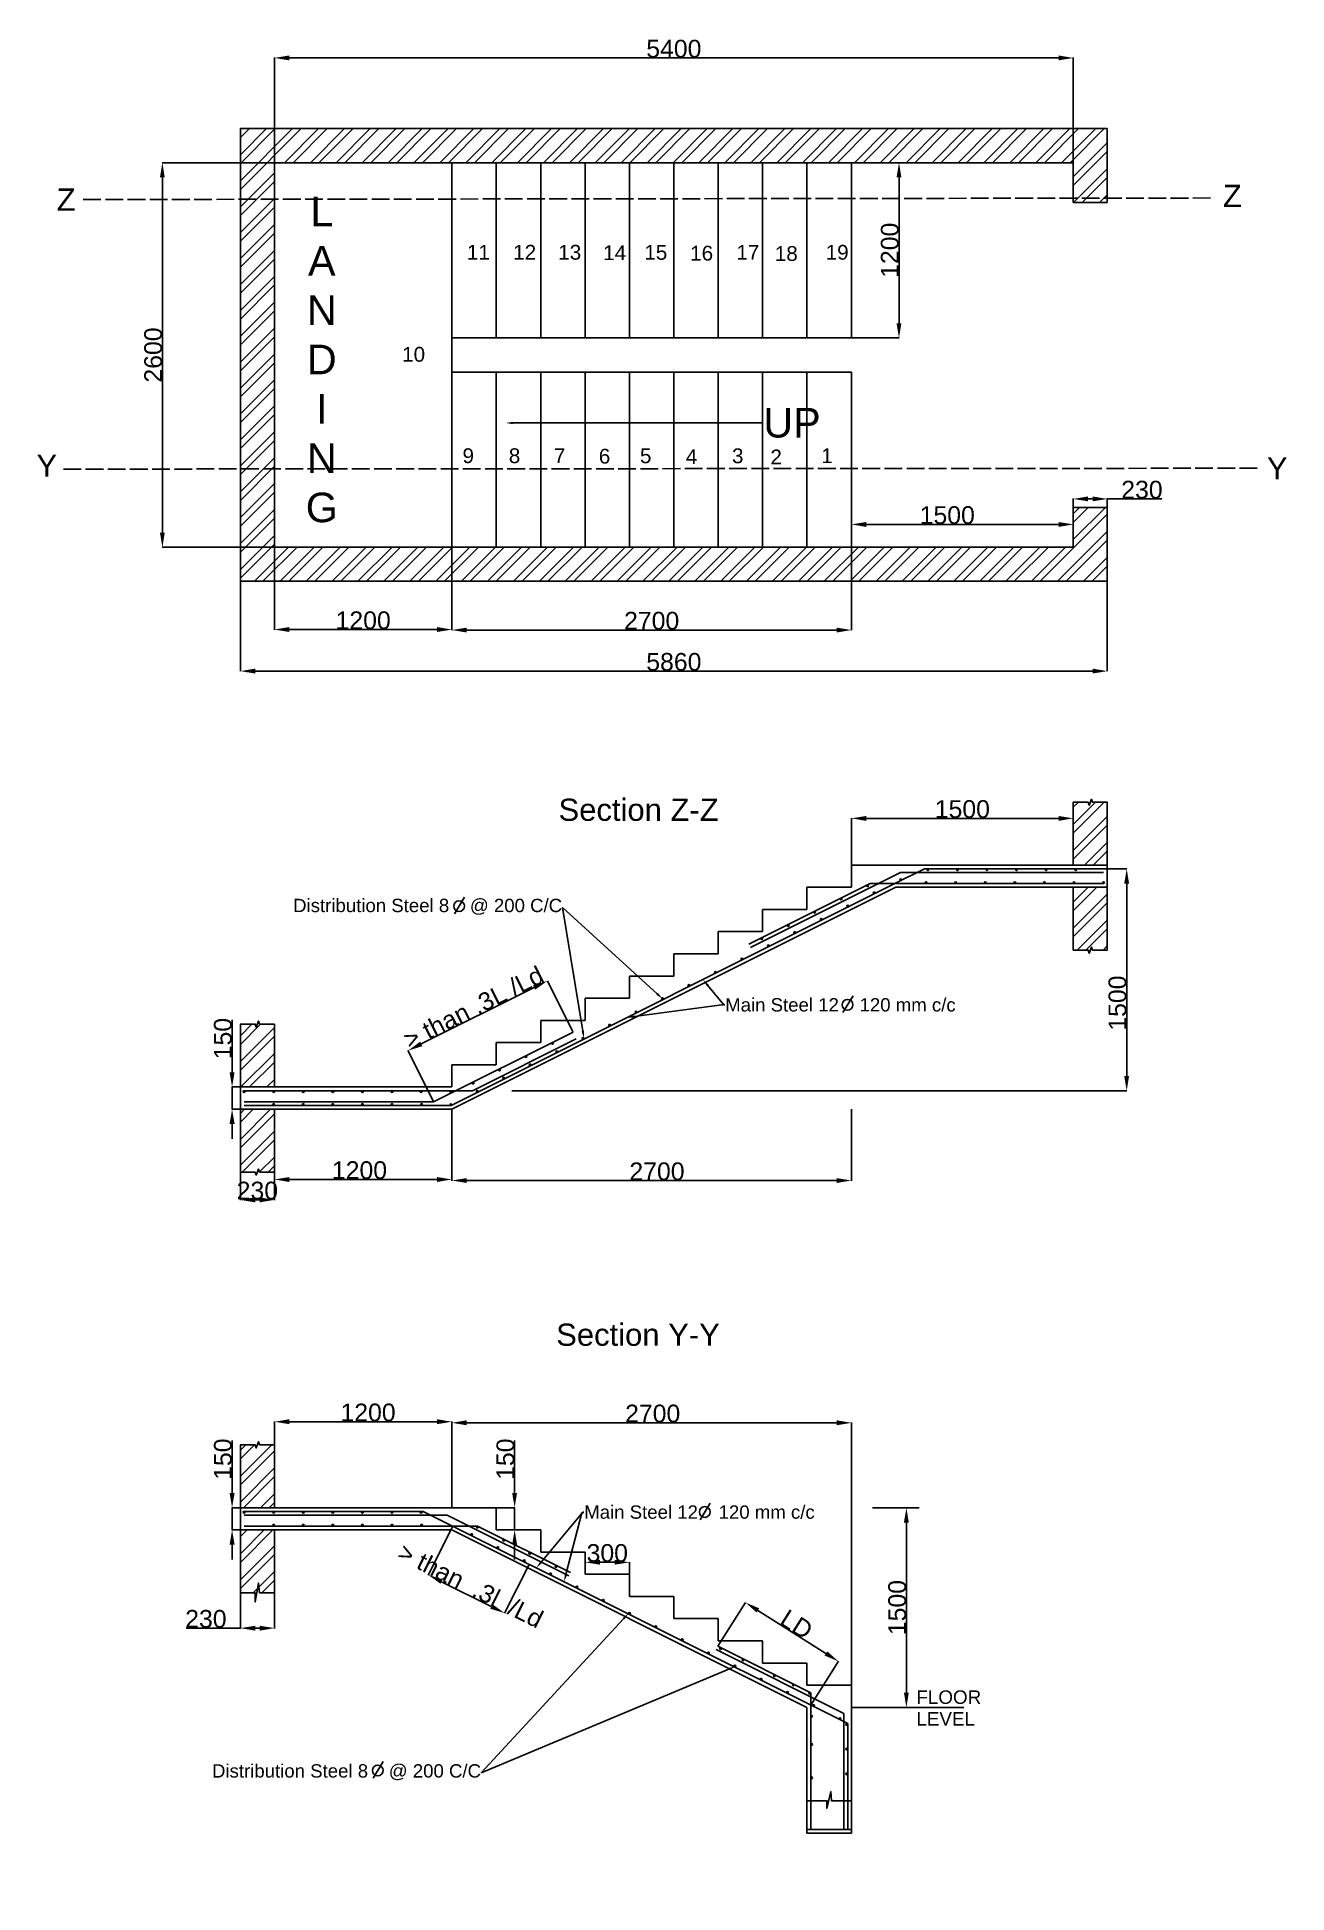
# Model space of a CAD drawing. Header units: inches. Extents: x 5891 to 14339, y 2835 to 15380.
import ezdxf
from ezdxf import colors
from ezdxf.entities.mleader import LeaderData, LeaderLine
from ezdxf.math import Vec2, Vec3

# ---------------------------------------------------------------- set-up
doc = ezdxf.new("R2010")
doc.units = ezdxf.units.IN
doc.header["$MEASUREMENT"] = 0
doc.linetypes.add('ACAD_ISO02W100', pattern=[15, 12, -3])
doc.styles.get("Standard").update_dxf_attribs({"font": 'arial.ttf'})
doc.dimstyles.new('ISO-25', dxfattribs={"dimtxt": 120, "dimasz": 100, "dimexe": 1.25, "dimexo": 0.625, "dimtad": 1, "dimtxsty": 'Standard', "dimcen": 2.5, "dimadec": 0, "dimazin": 0, "dimtfac": 1, "dimtmove": 0, "dimatfit": 3, "dimfxl": 1, "dimarcsym": 0})

# ---------------------------------------------------------------- blocks, each defined once
blk = doc.blocks.new('*D29')
at = {"color": 0, "lineweight": -2, "transparency": 16777216}
for p, q in [((7494, 14531), (6736, 14531)), ((6738, 12031), (6738, 14431)), ((7494, 11931), (6736, 11931))]:
    blk.add_line(p, q, dxfattribs=at)
at = {"color": 0, "transparency": 16777216}
for points in [[(6721, 14431), (6754, 14431), (6738, 14531)], [(6721, 12031), (6754, 12031), (6738, 11931)]]:
    blk.add_solid(points, dxfattribs=at)
at = {"layer": 'Defpoints', "color": 0, "transparency": 16777216}
for p in [(6738, 14531), (7495, 14531), (7495, 11931)]:
    blk.add_point(p, dxfattribs=at)
at = {"color": 0, "transparency": 16777216, "insert": (6676, 13231), "char_height": 120, "attachment_point": 5, "rotation": 90}
blk.add_mtext('2600', dxfattribs=at)
blk = doc.blocks.new('*D30')
at = {"color": 0, "lineweight": -2, "transparency": 16777216}
for p, q in [((7495, 11931), (7495, 11374)), ((8695, 11931), (8695, 11374)), ((7595, 11375), (8595, 11375))]:
    blk.add_line(p, q, dxfattribs=at)
at = {"color": 0, "transparency": 16777216}
for points in [[(7595, 11392), (7595, 11359), (7495, 11375)], [(8595, 11392), (8595, 11359), (8695, 11375)]]:
    blk.add_solid(points, dxfattribs=at)
at = {"layer": 'Defpoints', "color": 0, "transparency": 16777216}
for p in [(7495, 11931), (8695, 11931), (8695, 11375)]:
    blk.add_point(p, dxfattribs=at)
at = {"color": 0, "transparency": 16777216, "insert": (8095, 11437), "char_height": 120, "attachment_point": 5}
blk.add_mtext('1200', dxfattribs=at)
blk = doc.blocks.new('*D31')
at = {"color": 0, "lineweight": -2, "transparency": 16777216}
for p, q in [((11395, 11932), (11395, 12087)), ((11495, 12086), (12795, 12086)), ((12895, 11932), (12895, 12087))]:
    blk.add_line(p, q, dxfattribs=at)
at = {"color": 0, "transparency": 16777216}
for points in [[(11495, 12102), (11495, 12069), (11395, 12086)], [(12795, 12102), (12795, 12069), (12895, 12086)]]:
    blk.add_solid(points, dxfattribs=at)
at = {"layer": 'Defpoints', "color": 0, "transparency": 16777216}
for p in [(12895, 12086), (11395, 11931), (12895, 11931)]:
    blk.add_point(p, dxfattribs=at)
at = {"color": 0, "transparency": 16777216, "insert": (12043, 12148), "char_height": 120, "attachment_point": 5}
blk.add_mtext('1500', dxfattribs=at)
blk = doc.blocks.new('*D32')
at = {"color": 0, "lineweight": -2, "transparency": 16777216}
for p, q in [((8695, 11931), (8695, 11370)), ((11395, 11931), (11395, 11370)), ((8795, 11372), (11295, 11372))]:
    blk.add_line(p, q, dxfattribs=at)
at = {"color": 0, "transparency": 16777216}
for points in [[(8795, 11388), (8795, 11355), (8695, 11372)], [(11295, 11388), (11295, 11355), (11395, 11372)]]:
    blk.add_solid(points, dxfattribs=at)
at = {"layer": 'Defpoints', "color": 0, "transparency": 16777216}
for p in [(8695, 11931), (11395, 11931), (11395, 11372)]:
    blk.add_point(p, dxfattribs=at)
at = {"color": 0, "transparency": 16777216, "insert": (10045, 11434), "char_height": 120, "attachment_point": 5}
blk.add_mtext('2700', dxfattribs=at)
blk = doc.blocks.new('*D33')
at = {"color": 0, "lineweight": -2, "transparency": 16777216}
for p, q in [((7265, 11701), (7265, 11093)), ((13125, 11701), (13125, 11093)), ((7365, 11094), (13025, 11094))]:
    blk.add_line(p, q, dxfattribs=at)
at = {"color": 0, "transparency": 16777216}
for points in [[(7365, 11111), (7365, 11078), (7265, 11094)], [(13025, 11111), (13025, 11078), (13125, 11094)]]:
    blk.add_solid(points, dxfattribs=at)
at = {"layer": 'Defpoints', "color": 0, "transparency": 16777216}
for p in [(7265, 11701), (13125, 11701), (13125, 11094)]:
    blk.add_point(p, dxfattribs=at)
at = {"color": 0, "transparency": 16777216, "insert": (10195, 11156), "char_height": 120, "attachment_point": 5}
blk.add_mtext('5860', dxfattribs=at)
blk = doc.blocks.new('*D34')
at = {"color": 0, "lineweight": -2, "transparency": 16777216}
for p, q in [((7495, 14532), (7495, 15241)), ((7595, 15239), (12795, 15239)), ((12895, 14532), (12895, 15241))]:
    blk.add_line(p, q, dxfattribs=at)
at = {"color": 0, "transparency": 16777216}
for points in [[(7595, 15256), (7595, 15223), (7495, 15239)], [(12795, 15256), (12795, 15223), (12895, 15239)]]:
    blk.add_solid(points, dxfattribs=at)
at = {"layer": 'Defpoints', "color": 0, "transparency": 16777216}
for p in [(12895, 15239), (7495, 14531), (12895, 14531)]:
    blk.add_point(p, dxfattribs=at)
at = {"color": 0, "transparency": 16777216, "insert": (10195, 15301), "char_height": 120, "attachment_point": 5}
blk.add_mtext('5400', dxfattribs=at)
blk = doc.blocks.new('*D35')
at = {"color": 0, "lineweight": -2, "transparency": 16777216}
for p, q in [((7495, 8132), (7495, 7656)), ((8695, 8132), (8695, 7656)), ((7595, 7658), (8595, 7658))]:
    blk.add_line(p, q, dxfattribs=at)
at = {"color": 0, "transparency": 16777216}
for points in [[(7595, 7674), (7595, 7641), (7495, 7658)], [(8595, 7674), (8595, 7641), (8695, 7658)]]:
    blk.add_solid(points, dxfattribs=at)
at = {"layer": 'Defpoints', "color": 0, "transparency": 16777216}
for p in [(7495, 8133), (8695, 8133), (8695, 7658)]:
    blk.add_point(p, dxfattribs=at)
at = {"color": 0, "transparency": 16777216, "insert": (8070, 7720), "char_height": 120, "attachment_point": 5}
blk.add_mtext('1200', dxfattribs=at)
blk = doc.blocks.new('*D36')
at = {"color": 0, "lineweight": -2, "transparency": 16777216}
for p, q in [((11395, 9784), (11395, 10100)), ((11495, 10099), (12795, 10099)), ((12895, 9784), (12895, 10100))]:
    blk.add_line(p, q, dxfattribs=at)
at = {"color": 0, "transparency": 16777216}
for points in [[(11495, 10115), (11495, 10082), (11395, 10099)], [(12795, 10115), (12795, 10082), (12895, 10099)]]:
    blk.add_solid(points, dxfattribs=at)
at = {"layer": 'Defpoints', "color": 0, "transparency": 16777216}
for p in [(12895, 10099), (11395, 9783), (12895, 9783)]:
    blk.add_point(p, dxfattribs=at)
at = {"color": 0, "transparency": 16777216, "insert": (12145, 10161), "char_height": 120, "attachment_point": 5}
blk.add_mtext('1500', dxfattribs=at)
blk = doc.blocks.new('*D37')
at = {"color": 0, "lineweight": -2, "transparency": 16777216}
for p, q in [((7265, 7707), (7265, 7519)), ((7495, 7707), (7495, 7519)), ((7395, 7520), (7365, 7520))]:
    blk.add_line(p, q, dxfattribs=at)
at = {"color": 0, "transparency": 16777216}
for points in [[(7365, 7537), (7365, 7503), (7265, 7520)], [(7395, 7537), (7395, 7503), (7495, 7520)]]:
    blk.add_solid(points, dxfattribs=at)
at = {"layer": 'Defpoints', "color": 0, "transparency": 16777216}
for p in [(7265, 7708), (7495, 7708), (7265, 7520)]:
    blk.add_point(p, dxfattribs=at)
at = {"color": 0, "transparency": 16777216, "insert": (7380, 7582), "char_height": 120, "attachment_point": 5}
blk.add_mtext('230', dxfattribs=at)
blk = doc.blocks.new('*D38')
at = {"color": 0, "lineweight": -2, "transparency": 16777216}
for p, q in [((7209, 8383), (7209, 8738)), ((7264, 8283), (7208, 8283)), ((7209, 8133), (7209, 8283)), ((7264, 8133), (7208, 8133)), ((7209, 8033), (7209, 7933))]:
    blk.add_line(p, q, dxfattribs=at)
at = {"color": 0, "transparency": 16777216}
for points in [[(7192, 8383), (7226, 8383), (7209, 8283)], [(7192, 8033), (7226, 8033), (7209, 8133)]]:
    blk.add_solid(points, dxfattribs=at)
at = {"layer": 'Defpoints', "color": 0, "transparency": 16777216}
for p in [(7209, 8283), (7265, 8283), (7265, 8133)]:
    blk.add_point(p, dxfattribs=at)
at = {"color": 0, "transparency": 16777216, "insert": (7147, 8610), "char_height": 120, "attachment_point": 5, "rotation": 90}
blk.add_mtext('150', dxfattribs=at)
blk = doc.blocks.new('*D39')
at = {"color": 0, "lineweight": -2, "transparency": 16777216}
for p, q in [((13101, 9758), (13257, 9758)), ((13256, 9658), (13256, 8358)), ((9100, 8258), (13257, 8258))]:
    blk.add_line(p, q, dxfattribs=at)
at = {"color": 0, "transparency": 16777216}
for points in [[(13239, 9658), (13272, 9658), (13256, 9758)], [(13239, 8358), (13272, 8358), (13256, 8258)]]:
    blk.add_solid(points, dxfattribs=at)
at = {"layer": 'Defpoints', "color": 0, "transparency": 16777216}
for p in [(13100, 9758), (9100, 8258), (13256, 8258)]:
    blk.add_point(p, dxfattribs=at)
at = {"color": 0, "transparency": 16777216, "insert": (13194, 8850), "char_height": 120, "attachment_point": 5, "rotation": 90}
blk.add_mtext('1500', dxfattribs=at)
blk = doc.blocks.new('*D40')
at = {"color": 0, "lineweight": -2, "transparency": 16777216}
for p, q in [((7495, 5440), (7495, 6022)), ((8695, 5440), (8695, 6022)), ((7595, 6020), (8595, 6020))]:
    blk.add_line(p, q, dxfattribs=at)
at = {"color": 0, "transparency": 16777216}
for points in [[(7595, 6037), (7595, 6004), (7495, 6020)], [(8595, 6037), (8595, 6004), (8695, 6020)]]:
    blk.add_solid(points, dxfattribs=at)
at = {"layer": 'Defpoints', "color": 0, "transparency": 16777216}
for p in [(8695, 6020), (7495, 5439), (8695, 5439)]:
    blk.add_point(p, dxfattribs=at)
at = {"color": 0, "transparency": 16777216, "insert": (8128, 6082), "char_height": 120, "attachment_point": 5}
blk.add_mtext('1200', dxfattribs=at)
blk = doc.blocks.new('*D41')
at = {"color": 0, "lineweight": -2, "transparency": 16777216}
for p, q in [((8695, 5440), (8695, 6014)), ((8795, 6013), (11295, 6013)), ((11395, 4240), (11395, 6014))]:
    blk.add_line(p, q, dxfattribs=at)
at = {"color": 0, "transparency": 16777216}
for points in [[(8795, 6030), (8795, 5996), (8695, 6013)], [(11295, 6030), (11295, 5996), (11395, 6013)]]:
    blk.add_solid(points, dxfattribs=at)
at = {"layer": 'Defpoints', "color": 0, "transparency": 16777216}
for p in [(11395, 6013), (8695, 5439), (11395, 4239)]:
    blk.add_point(p, dxfattribs=at)
at = {"color": 0, "transparency": 16777216, "insert": (10052, 6075), "char_height": 120, "attachment_point": 5}
blk.add_mtext('2700', dxfattribs=at)
blk = doc.blocks.new('*D26')
at = {"color": 0, "lineweight": -2, "transparency": 16777216}
for p, q in [((7266, 4864), (7266, 4623)), ((7496, 4864), (7496, 4623)), ((7266, 4625), (6898, 4625)), ((7396, 4625), (7366, 4625))]:
    blk.add_line(p, q, dxfattribs=at)
at = {"color": 0, "transparency": 16777216}
for points in [[(7366, 4641), (7366, 4608), (7266, 4625)], [(7396, 4641), (7396, 4608), (7496, 4625)]]:
    blk.add_solid(points, dxfattribs=at)
at = {"layer": 'Defpoints', "color": 0, "transparency": 16777216}
for p in [(7266, 4864), (7496, 4864), (7266, 4625)]:
    blk.add_point(p, dxfattribs=at)
at = {"color": 0, "transparency": 16777216, "insert": (7032, 4687), "char_height": 120, "attachment_point": 5}
blk.add_mtext('230', dxfattribs=at)
blk = doc.blocks.new('*D27')
at = {"color": 0, "lineweight": -2, "transparency": 16777216}
for p, q in [((7209, 5539), (7209, 5894)), ((7264, 5439), (7208, 5439)), ((7209, 5289), (7209, 5439)), ((7264, 5289), (7208, 5289)), ((7209, 5189), (7209, 5089))]:
    blk.add_line(p, q, dxfattribs=at)
at = {"color": 0, "transparency": 16777216}
for points in [[(7192, 5539), (7226, 5539), (7209, 5439)], [(7192, 5189), (7226, 5189), (7209, 5289)]]:
    blk.add_solid(points, dxfattribs=at)
at = {"layer": 'Defpoints', "color": 0, "transparency": 16777216}
for p in [(7209, 5439), (7265, 5439), (7265, 5289)]:
    blk.add_point(p, dxfattribs=at)
at = {"color": 0, "transparency": 16777216, "insert": (7147, 5767), "char_height": 120, "attachment_point": 5, "rotation": 90}
blk.add_mtext('150', dxfattribs=at)
blk = doc.blocks.new('*D42')
at = {"color": 0, "lineweight": -2, "transparency": 16777216}
for p, q in [((11396, 14531), (11718, 14531)), ((11717, 14431), (11717, 13446)), ((11396, 13346), (11718, 13346))]:
    blk.add_line(p, q, dxfattribs=at)
at = {"color": 0, "transparency": 16777216}
for points in [[(11700, 14431), (11733, 14431), (11717, 14531)], [(11700, 13446), (11733, 13446), (11717, 13346)]]:
    blk.add_solid(points, dxfattribs=at)
at = {"layer": 'Defpoints', "color": 0, "transparency": 16777216}
for p in [(11395, 14531), (11395, 13346), (11717, 13346)]:
    blk.add_point(p, dxfattribs=at)
at = {"color": 0, "transparency": 16777216, "insert": (11655, 13939), "char_height": 120, "attachment_point": 5, "rotation": 90}
blk.add_mtext('1200', dxfattribs=at)
blk = doc.blocks.new('*D28')
at = {"color": 0, "lineweight": -2, "transparency": 16777216}
for p, q in [((8695, 8132), (8695, 7649)), ((11395, 8132), (11395, 7649)), ((8795, 7651), (11295, 7651))]:
    blk.add_line(p, q, dxfattribs=at)
at = {"color": 0, "transparency": 16777216}
for points in [[(8795, 7667), (8795, 7634), (8695, 7651)], [(11295, 7667), (11295, 7634), (11395, 7651)]]:
    blk.add_solid(points, dxfattribs=at)
at = {"layer": 'Defpoints', "color": 0, "transparency": 16777216}
for p in [(8695, 8133), (11395, 8133), (11395, 7651)]:
    blk.add_point(p, dxfattribs=at)
at = {"color": 0, "transparency": 16777216, "insert": (10081, 7712), "char_height": 120, "attachment_point": 5}
blk.add_mtext('2700', dxfattribs=at)
blk = doc.blocks.new('*D43')
at = {"color": 0, "lineweight": -2, "transparency": 16777216}
for p, q in [((12895, 12202), (12895, 12260)), ((12995, 12258), (13025, 12258)), ((13125, 12202), (13125, 12260)), ((13125, 12258), (13493, 12258))]:
    blk.add_line(p, q, dxfattribs=at)
at = {"color": 0, "transparency": 16777216}
for points in [[(12995, 12275), (12995, 12242), (12895, 12258)], [(13025, 12275), (13025, 12242), (13125, 12258)]]:
    blk.add_solid(points, dxfattribs=at)
at = {"layer": 'Defpoints', "color": 0, "transparency": 16777216}
for p in [(12895, 12201), (13125, 12258), (13125, 12201)]:
    blk.add_point(p, dxfattribs=at)
at = {"color": 0, "transparency": 16777216, "insert": (13359, 12320), "char_height": 120, "attachment_point": 5}
blk.add_mtext('230', dxfattribs=at)
blk = doc.blocks.new('*D44')
at = {"color": 0, "lineweight": -2, "transparency": 16777216}
for p, q in [((9595, 4990), (9595, 5072)), ((9695, 5070), (9795, 5070)), ((9895, 4990), (9895, 5072))]:
    blk.add_line(p, q, dxfattribs=at)
at = {"color": 0, "transparency": 16777216}
for points in [[(9695, 5087), (9695, 5054), (9595, 5070)], [(9795, 5087), (9795, 5054), (9895, 5070)]]:
    blk.add_solid(points, dxfattribs=at)
at = {"layer": 'Defpoints', "color": 0, "transparency": 16777216}
for p in [(9895, 5070), (9595, 4989), (9895, 4989)]:
    blk.add_point(p, dxfattribs=at)
at = {"color": 0, "transparency": 16777216, "insert": (9745, 5132), "char_height": 120, "attachment_point": 5}
blk.add_mtext('300', dxfattribs=at)
blk = doc.blocks.new('*D45')
at = {"color": 0, "lineweight": -2, "transparency": 16777216}
for p, q in [((9119, 5539), (9119, 5894)), ((8996, 5439), (9120, 5439)), ((9119, 5289), (9119, 5439)), ((8996, 5289), (9120, 5289)), ((9119, 5189), (9119, 5089))]:
    blk.add_line(p, q, dxfattribs=at)
at = {"color": 0, "transparency": 16777216}
for points in [[(9102, 5539), (9135, 5539), (9119, 5439)], [(9102, 5189), (9135, 5189), (9119, 5289)]]:
    blk.add_solid(points, dxfattribs=at)
at = {"layer": 'Defpoints', "color": 0, "transparency": 16777216}
for p in [(8995, 5439), (9119, 5439), (8995, 5289)]:
    blk.add_point(p, dxfattribs=at)
at = {"color": 0, "transparency": 16777216, "insert": (9057, 5767), "char_height": 120, "attachment_point": 5, "rotation": 90}
blk.add_mtext('150', dxfattribs=at)
blk = doc.blocks.new('*D46')
at = {"color": 0, "lineweight": -2, "transparency": 16777216}
for p, q in [((11696, 5439), (11768, 5439)), ((11767, 5339), (11767, 4189)), ((11696, 4089), (11768, 4089))]:
    blk.add_line(p, q, dxfattribs=at)
at = {"color": 0, "transparency": 16777216}
for points in [[(11750, 5339), (11783, 5339), (11767, 5439)], [(11750, 4189), (11783, 4189), (11767, 4089)]]:
    blk.add_solid(points, dxfattribs=at)
at = {"layer": 'Defpoints', "color": 0, "transparency": 16777216}
for p in [(11695, 5439), (11695, 4089), (11767, 4089)]:
    blk.add_point(p, dxfattribs=at)
at = {"color": 0, "transparency": 16777216, "insert": (11705, 4764), "char_height": 120, "attachment_point": 5, "rotation": 90}
blk.add_mtext('1500', dxfattribs=at)
blk = doc.blocks.new('*D47')
at = {"color": 0, "lineweight": -2, "transparency": 16777216}
for p, q in [((8488, 8574), (9251, 8956)), ((9513, 8655), (9340, 9001)), ((8571, 8184), (8398, 8530))]:
    blk.add_line(p, q, dxfattribs=at)
at = {"color": 0, "transparency": 16777216}
for points in [[(9243, 8970), (9258, 8941), (9340, 9000)], [(8480, 8589), (8495, 8559), (8398, 8529)]]:
    blk.add_solid(points, dxfattribs=at)
at = {"layer": 'Defpoints', "color": 0, "transparency": 16777216}
for p in [(9340, 9000), (9513, 8654), (8571, 8183)]:
    blk.add_point(p, dxfattribs=at)
at = {"color": 0, "transparency": 16777216, "insert": (8841, 8821), "char_height": 120, "attachment_point": 5, "rotation": 26.5651}
blk.add_mtext('> than .3L /Ld', dxfattribs=at)
blk = doc.blocks.new('*D48')
at = {"color": 0, "lineweight": -2, "transparency": 16777216}
for p, q in [((10492, 4503), (10679, 4799)), ((11223, 4454), (10763, 4745)), ((11120, 4105), (11308, 4401))]:
    blk.add_line(p, q, dxfattribs=at)
at = {"color": 0, "transparency": 16777216}
for points in [[(10772, 4759), (10754, 4731), (10679, 4798)], [(11232, 4468), (11214, 4440), (11307, 4400)]]:
    blk.add_solid(points, dxfattribs=at)
at = {"layer": 'Defpoints', "color": 0, "transparency": 16777216}
for p in [(10679, 4798), (10491, 4503), (11120, 4105)]:
    blk.add_point(p, dxfattribs=at)
at = {"color": 0, "transparency": 16777216, "insert": (11025, 4651), "char_height": 120, "attachment_point": 5, "rotation": 327.6495}
blk.add_mtext('LD', dxfattribs=at)
blk = doc.blocks.new('*D49')
at = {"color": 0, "lineweight": -2, "transparency": 16777216}
for p, q in [((8701, 5314), (8535, 4983)), ((9216, 5056), (9050, 4726)), ((8625, 4939), (8961, 4771))]:
    blk.add_line(p, q, dxfattribs=at)
at = {"color": 0, "transparency": 16777216}
for points in [[(8633, 4954), (8618, 4925), (8536, 4984)], [(8969, 4786), (8954, 4756), (9051, 4727)]]:
    blk.add_solid(points, dxfattribs=at)
at = {"layer": 'Defpoints', "color": 0, "transparency": 16777216}
for p in [(8701, 5314), (9216, 5057), (9051, 4727)]:
    blk.add_point(p, dxfattribs=at)
at = {"color": 0, "transparency": 16777216, "insert": (8821, 4912), "char_height": 120, "attachment_point": 5, "rotation": 333.4349}
blk.add_mtext('> than  .3l  /Ld', dxfattribs=at)

msp = doc.modelspace()

# ---------------------------------------------------------------- hatches: boundary and pattern name
h = msp.add_hatch()
h.set_pattern_fill('ANSI32', color=256, scale=13)
h.set_pattern_definition([(45, (-18300.51, -62115.53), (-87.5575, 87.5575), []), (45, (-18242.14, -62115.53), (-87.5575, 87.5575), [])])
h.paths.add_polyline_path([(7264.904, 11931.147), (7264.904, 11701.147), (7494.904, 11701.147), (12894.904, 11701.147), (13124.904, 11701.147), (13124.904, 12201.147), (12894.904, 12201.147), (12894.904, 11931.147), (7494.904, 11931.147), (7494.904, 14531.147), (12894.904, 14531.147), (12894.904, 14261.147), (13124.904, 14261.147), (13124.904, 14761.147), (12894.904, 14761.147), (7494.904, 14761.147), (7264.904, 14761.147), (7264.904, 14531.147)])
h.paths.add_polyline_path([(13124.904, 10207.999), (13024.904, 10207.999), (13017.404, 10228.605), (13002.404, 10187.393), (12994.904, 10207.999), (12894.904, 10207.999), (12894.904, 9782.999), (13124.904, 9782.999)])
h.paths.add_polyline_path([(13124.904, 9632.999), (12894.904, 9632.999), (12894.904, 9207.999), (12994.904, 9207.999), (13002.404, 9187.393), (13017.404, 9228.605), (13024.904, 9207.999), (13124.904, 9207.999)])
h.paths.add_polyline_path([(7494.904, 8707.999), (7394.904, 8707.999), (7387.404, 8728.605), (7372.404, 8687.393), (7364.904, 8707.999), (7264.904, 8707.999), (7264.904, 8282.999), (7494.904, 8282.999)])
h.paths.add_polyline_path([(7494.904, 8132.999), (7264.904, 8132.999), (7264.904, 7707.999), (7364.904, 7707.999), (7372.404, 7687.393), (7387.404, 7728.605), (7394.904, 7707.999), (7494.904, 7707.999)])
h.paths.add_polyline_path([(7494.904, 5289.261), (7264.904, 5289.261), (7264.904, 4864.261), (7364.904, 4864.261), (7365.209, 4802.307), (7387.442, 4930.081), (7394.904, 4864.261), (7494.904, 4864.261)])
h.paths.add_polyline_path([(7494.904, 5864.261), (7394.904, 5864.261), (7387.404, 5884.867), (7372.404, 5843.655), (7364.904, 5864.261), (7264.904, 5864.261), (7264.904, 5439.261), (7494.904, 5439.261)])

# ---------------------------------------------------------------- linework, layer by layer
for p, q in [((7264.904, 14531.147), (7264.904, 14761.147)), ((7264.904, 14761.147), (7494.904, 14761.147)), ((7494.904, 14761.147), (12894.904, 14761.147)), ((12894.904, 14761.147), (13124.904, 14761.147)), ((13124.904, 14761.147), (13124.904, 14261.147)), ((7264.904, 11931.147), (7264.904, 14531.147)), ((7494.904, 14531.147), (7494.904, 11931.147)), ((7494.904, 14531.147), (12894.904, 14531.147)), ((8694.904, 14531.147), (8694.904, 11931.147)), ((8994.904, 14531.147), (8994.904, 13346.147)), ((9294.904, 14531.147), (9294.904, 13346.147)), ((9594.904, 14531.147), (9594.904, 13346.147)), ((9894.904, 14531.147), (9894.904, 13346.147)), ((10194.904, 14531.147), (10194.904, 13346.147)), ((10494.904, 14531.147), (10494.904, 13346.147)), ((10794.904, 14531.147), (10794.904, 13346.147)), ((11094.904, 14531.147), (11094.904, 13346.147)), ((11394.904, 14531.147), (11394.904, 13346.147)), ((12894.904, 14261.147), (12894.904, 14531.147)), ((13124.904, 14261.147), (12894.904, 14261.147)), ((11394.904, 13346.147), (8694.904, 13346.147)), ((11394.904, 13116.147), (8694.904, 13116.147)), ((8994.904, 13116.147), (8994.904, 11931.147)), ((9294.904, 13116.147), (9294.904, 11931.147)), ((9594.904, 13116.147), (9594.904, 11931.147)), ((9894.904, 13116.147), (9894.904, 11931.147)), ((10194.904, 13116.147), (10194.904, 11931.147)), ((10494.904, 13116.147), (10494.904, 11931.147)), ((10794.904, 13116.147), (10794.904, 11931.147)), ((11094.904, 13116.147), (11094.904, 11931.147)), ((11394.904, 13116.147), (11394.904, 11931.147)), ((13124.904, 12201.147), (12894.904, 12201.147)), ((12894.904, 12201.147), (12894.904, 11931.147)), ((13124.904, 11701.147), (13124.904, 12201.147)), ((7264.904, 11701.147), (7264.904, 11931.147)), ((7494.904, 11931.147), (12894.904, 11931.147)), ((7494.904, 11701.147), (7264.904, 11701.147)), ((12894.904, 11701.147), (7494.904, 11701.147)), ((12894.904, 11701.147), (13124.904, 11701.147)), ((12894.904, 9782.999), (12894.904, 10207.999)), ((13124.904, 9207.999), (13124.904, 10207.999)), ((11727.199, 9732.999), (10713.114, 9225.957)), ((11394.904, 9632.999), (11394.904, 9782.999)), ((11394.904, 9782.999), (11694.904, 9782.999)), ((11694.904, 9782.999), (12894.904, 9782.999)), ((11727.199, 9732.999), (13099.904, 9732.999)), ((12894.904, 9782.999), (13124.904, 9782.999)), ((8694.904, 8132.999), (11694.904, 9632.999)), ((8780.676, 9565.165), (8711.896, 9452.86)), ((11094.904, 9482.999), (11094.904, 9632.999)), ((11094.904, 9632.999), (11394.904, 9632.999)), ((11694.904, 9632.999), (12894.904, 9632.999)), ((12894.904, 9207.999), (12894.904, 9632.999)), ((12894.904, 9632.999), (13124.904, 9632.999)), ((13099.904, 9657.999), (12899.904, 9657.999)), ((10794.904, 9332.999), (10794.904, 9482.999)), ((10794.904, 9482.999), (11094.904, 9482.999)), ((10494.904, 9182.999), (10494.904, 9332.999)), ((10494.904, 9332.999), (10794.904, 9332.999)), ((10194.904, 9032.999), (10194.904, 9182.999)), ((10194.904, 9182.999), (10494.904, 9182.999)), ((9894.904, 8882.999), (9894.904, 9032.999)), ((9894.904, 9032.999), (10194.904, 9032.999)), ((9594.904, 8732.999), (9594.904, 8882.999)), ((9594.904, 8882.999), (9894.904, 8882.999)), ((11406.512, 8898.562), (11337.732, 8786.257)), ((7264.904, 8707.999), (7264.904, 7707.999)), ((7494.904, 8707.999), (7494.904, 8282.999)), ((9294.904, 8582.999), (9294.904, 8732.999)), ((9294.904, 8732.999), (9594.904, 8732.999)), ((8571.297, 8182.999), (9513.362, 8654.031)), ((8833.1, 8257.999), (9535.722, 8609.31)), ((8994.904, 8432.999), (8994.904, 8582.999)), ((8994.904, 8582.999), (9294.904, 8582.999)), ((8694.904, 8282.999), (8694.904, 8432.999)), ((8694.904, 8432.999), (8994.904, 8432.999)), ((7264.904, 8282.999), (8694.904, 8282.999)), ((7289.904, 8257.999), (8833.1, 8257.999)), ((8571.297, 8182.999), (7289.904, 8182.999)), ((7289.904, 8157.999), (7489.904, 8157.999)), ((7494.904, 8132.999), (7264.904, 8132.999)), ((7494.904, 8132.999), (7494.904, 7707.999)), ((8694.904, 8132.999), (7494.904, 8132.999)), ((8689.002, 8132.999), (7494.904, 8132.999)), ((7264.904, 5864.261), (7264.904, 4864.261)), ((7494.904, 5439.261), (7494.904, 5864.261)), ((7494.904, 5439.261), (7264.904, 5439.261)), ((7289.904, 5414.261), (8500.805, 5414.261)), ((7494.904, 5439.261), (8694.904, 5439.261)), ((8500.805, 5414.261), (11369.904, 3979.712)), ((8694.904, 5439.261), (8994.904, 5439.261)), ((8994.904, 5439.261), (8994.904, 5289.261)), ((10441.078, 5470.007), (10372.298, 5357.701)), ((11853.687, 5439.261), (11537.012, 5439.261)), ((7494.904, 5289.261), (7264.904, 5289.261)), ((7289.904, 5389.365), (8662.401, 5389.365)), ((7289.904, 5314.261), (8868.51, 5314.261)), ((7494.904, 4864.261), (7494.904, 5289.261)), ((7494.904, 5289.261), (8694.904, 5289.261)), ((8662.401, 5389.365), (9485.877, 4977.627)), ((8694.904, 5289.261), (11094.904, 4089.261)), ((8868.51, 5314.261), (9497.057, 4999.988)), ((8868.51, 5314.261), (9047.396, 5224.818)), ((8994.904, 5289.261), (9294.904, 5289.261)), ((9294.904, 5289.261), (9294.904, 5139.261)), ((9294.904, 5139.261), (9594.904, 5139.261)), ((9594.904, 5139.261), (9594.904, 4989.261)), ((9594.904, 4989.261), (9894.904, 4989.261)), ((9894.904, 4989.261), (9894.904, 4839.261)), ((9894.904, 4839.261), (10194.904, 4839.261)), ((10194.904, 4839.261), (10194.904, 4689.261)), ((10194.904, 4689.261), (10494.904, 4689.261)), ((10494.904, 4689.261), (10494.904, 4539.261)), ((10494.904, 4539.261), (10794.904, 4539.261)), ((10794.904, 4539.261), (10794.904, 4389.261)), ((10480.177, 4480.477), (11344.904, 4048.114)), ((10491.357, 4502.838), (11119.904, 4188.565)), ((10794.904, 4389.261), (11094.904, 4389.261)), ((11094.904, 4389.261), (11094.904, 4239.261)), ((11094.904, 4239.261), (11394.904, 4239.261)), ((11119.904, 3264.261), (11119.904, 4188.565)), ((11394.904, 4239.261), (11394.904, 3239.261)), ((11394.904, 4239.261), (11394.904, 4089.261)), ((11094.904, 3239.261), (11094.904, 4089.261)), ((11344.904, 4048.114), (11344.904, 3264.261)), ((11394.904, 4089.261), (11818.355, 4089.261)), ((11818.355, 4089.261), (12154.813, 4089.261)), ((11369.904, 3979.712), (11369.904, 3264.261)), ((8231.137, 3722.371), (8162.357, 3610.066)), ((11094.904, 3264.261), (11394.904, 3264.261)), ((11094.904, 3239.261), (11394.904, 3239.261))]:
    msp.add_line(p, q)
at = {"linetype": 'ACAD_ISO02W100', "ltscale": 10}
for p, q in [((6202.795, 14282.053), (13852.567, 14292.411)), ((6068.886, 12459.851), (14143.675, 12465.529))]:
    msp.add_line(p, q, dxfattribs=at)
at = {"linetype": 'Continuous'}
for points in [[(12893.654, 10207.999), (12994.904, 10207.999), (13002.404, 10187.393), (13017.404, 10228.605), (13024.904, 10207.999), (13126.154, 10207.999)], [(12893.654, 9207.999), (12994.904, 9207.999), (13002.404, 9187.393), (13017.404, 9228.605), (13024.904, 9207.999), (13126.154, 9207.999)], [(7263.654, 8707.999), (7364.904, 8707.999), (7372.404, 8687.393), (7387.404, 8728.605), (7394.904, 8707.999), (7496.154, 8707.999)], [(7263.654, 7707.999), (7364.904, 7707.999), (7372.404, 7687.393), (7387.404, 7728.605), (7394.904, 7707.999), (7496.154, 7707.999)], [(7263.654, 5864.261), (7364.904, 5864.261), (7372.404, 5843.655), (7387.404, 5884.867), (7394.904, 5864.261), (7496.154, 5864.261)], [(7263.654, 4864.261), (7364.904, 4864.261), (7365.209, 4802.307), (7387.442, 4930.081), (7394.904, 4864.261), (7496.154, 4864.261)], [(11093.654, 3458.107), (11229.904, 3458.107), (11228.124, 3406.612), (11256.774, 3520.28), (11259.904, 3458.107), (11396.154, 3458.107)]]:
    msp.add_lwpolyline(points, dxfattribs=at)
for points in [[(13099.904, 9757.999), (11889.002, 9757.999), (11683.723, 9655.36), (8689.002, 8157.999), (7289.904, 8157.999)], [(10701.934, 9248.317), (11521.297, 9657.999), (13099.904, 9657.999)]]:
    msp.add_lwpolyline(points)
for centre, radius in [((11728.178, 9684.295), 6), ((11728.178, 9684.295), 6), ((11899.904, 9663.999), 6), ((11899.904, 9663.999), 6), ((11912.195, 9751.999), 6), ((12099.904, 9663.999), 6), ((12099.904, 9663.999), 6), ((12111.801, 9752.012), 6), ((12111.801, 9752.012), 6), ((12299.904, 9663.999), 6), ((12299.904, 9663.999), 6), ((12311.801, 9752.012), 6), ((12311.801, 9752.012), 6), ((12499.904, 9663.999), 6), ((12499.904, 9663.999), 6), ((12511.801, 9752.012), 6), ((12511.801, 9752.012), 6), ((12699.904, 9663.999), 6), ((12699.904, 9663.999), 6), ((12711.801, 9752.012), 6), ((12711.801, 9752.012), 6), ((12899.904, 9663.999), 6), ((12899.904, 9663.999), 6), ((12911.801, 9752.012), 6), ((12911.801, 9752.012), 6), ((13099.904, 9663.999), 6), ((8743.294, 9505.402), 36.272), ((11325.918, 9553.707), 6), ((11504.803, 9643.15), 6), ((11549.292, 9594.852), 6), ((11549.292, 9594.852), 6), ((11147.032, 9464.264), 6), ((11191.521, 9415.967), 6), ((11191.521, 9415.967), 6), ((11370.407, 9505.409), 6), ((11370.407, 9505.409), 6), ((10789.261, 9285.379), 6), ((10968.147, 9374.822), 6), ((11012.636, 9326.524), 6), ((11012.636, 9326.524), 6), ((10833.75, 9237.081), 6), ((10833.75, 9237.081), 6), ((10475.98, 9058.196), 6), ((10475.98, 9058.196), 6), ((10654.865, 9147.639), 6), ((10654.865, 9147.639), 6), ((10297.094, 8968.753), 6), ((10297.094, 8968.753), 6), ((9939.323, 8789.868), 6), ((9939.323, 8789.868), 6), ((10118.209, 8879.31), 6), ((10118.209, 8879.31), 6), ((11369.13, 8838.799), 36.272), ((9760.438, 8700.425), 6), ((9760.438, 8700.425), 6), ((9374.492, 8577.889), 6), ((9374.492, 8577.889), 6), ((9581.552, 8610.982), 6), ((9581.552, 8610.982), 6), ((9016.722, 8399.003), 6), ((9195.607, 8488.446), 6), ((9223.782, 8432.097), 6), ((9223.782, 8432.097), 6), ((9402.667, 8521.54), 6), ((9402.667, 8521.54), 6), ((8837.836, 8309.56), 6), ((9044.896, 8342.654), 6), ((9044.896, 8342.654), 6), ((7289.913, 8251.999), 6), ((7289.913, 8251.999), 6), ((7489.904, 8163.999), 6), ((7489.904, 8163.999), 6), ((7489.913, 8251.999), 6), ((7489.913, 8251.999), 6), ((7689.904, 8163.999), 6), ((7689.904, 8163.999), 6), ((7689.913, 8251.999), 6), ((7689.913, 8251.999), 6), ((7889.904, 8163.999), 6), ((7889.904, 8163.999), 6), ((7889.913, 8251.999), 6), ((7889.913, 8251.999), 6), ((8089.904, 8163.999), 6), ((8089.904, 8163.999), 6), ((8089.913, 8251.999), 6), ((8089.913, 8251.999), 6), ((8289.904, 8163.999), 6), ((8289.904, 8163.999), 6), ((8289.913, 8251.999), 6), ((8289.913, 8251.999), 6), ((8487.134, 8251.769), 6), ((8487.143, 8251.769), 6), ((8487.143, 8251.769), 6), ((8489.904, 8163.999), 6), ((8489.904, 8163.999), 6), ((8687.125, 8163.769), 6), ((8687.143, 8251.769), 6), ((8687.143, 8251.769), 6), ((8866.011, 8253.211), 6), ((7289.895, 5408.261), 6), ((7489.895, 5408.261), 6), ((7689.895, 5408.261), 6), ((7889.895, 5408.261), 6), ((8089.895, 5408.261), 6), ((8289.895, 5408.261), 6), ((8487.125, 5408.031), 6), ((10403.696, 5410.244), 36.272), ((7489.885, 5320.261), 6), ((7489.885, 5320.261), 6), ((7689.885, 5320.261), 6), ((7689.885, 5320.261), 6), ((7889.885, 5320.261), 6), ((7889.885, 5320.261), 6), ((8089.885, 5320.261), 6), ((8089.885, 5320.261), 6), ((8289.885, 5320.261), 6), ((8289.885, 5320.261), 6), ((8489.885, 5320.261), 6), ((8489.885, 5320.261), 6), ((8867.315, 5308.153), 6), ((8828.13, 5257.268), 6), ((9005.401, 5168.632), 6), ((9006.013, 5168.327), 6), ((9044.558, 5219.532), 6), ((9044.586, 5219.518), 6), ((9183.284, 5079.691), 6), ((9183.895, 5079.386), 6), ((9221.829, 5130.896), 6), ((9221.857, 5130.882), 6), ((9399.1, 5042.261), 6), ((9399.128, 5042.247), 6), ((9361.166, 4990.75), 6), ((9361.778, 4990.444), 6), ((9539.049, 4901.809), 6), ((9539.66, 4901.503), 6), ((9716.931, 4812.868), 6), ((9717.542, 4812.562), 6), ((9894.813, 4723.926), 6), ((9895.425, 4723.621), 6), ((10072.696, 4634.985), 6), ((10073.307, 4634.679), 6), ((10250.578, 4546.044), 6), ((10251.19, 4545.738), 6), ((10428.461, 4457.103), 6), ((10429.072, 4456.797), 6), ((10510.681, 4486.519), 6), ((10662.113, 4410.97), 6), ((10606.343, 4368.162), 6), ((10606.955, 4367.856), 6), ((10784.226, 4279.22), 6), ((10784.837, 4278.915), 6), ((10875.473, 4303.917), 6), ((10962.108, 4190.279), 6), ((10962.719, 4189.973), 6), ((11002.595, 4240.461), 6), ((11113.988, 4184.768), 6), ((11125.904, 4028.736), 6), ((11139.99, 4101.338), 6), ((11317.873, 4012.397), 6), ((11363.904, 3973.119), 6), ((11125.904, 3839.129), 6), ((11363.904, 3807.577), 6), ((8193.755, 3662.608), 36.272), ((11363.904, 3640.122), 6), ((11125.904, 3612.752), 6)]:
    msp.add_circle(centre, radius)
for centre in [(11320.593, 9564.355), (11141.708, 9474.913), (10783.937, 9296.027), (10962.823, 9385.47)]:
    msp.add_arc(centre, 6, 289.3639113, 303.766191)

# ---------------------------------------------------------------- texts
for s, p in [('FLOOR', (11834.168, 4113.027)), ('LEVEL', (11834.168, 3966.633))]:
    msp.add_text(s, height=91.1306).set_placement(p)
at = {"attachment_point": 1}
for s, width, gutter_width, heights, insert, char_height in [('Z', 301.55415, 12.5, [0], (6023.397, 14356.742), 150), ('\\pxqc;L\\PA\\PN^JD\\PI\\PN\\PG', 236.27305, 0, [2270.437], (7697.298, 14301.147), 200), ('Z', 301.55415, 12.5, [0], (13906.195, 14381.577), 150), ('11', 20.55764, 12.5, [0], (8795.955, 13975.44), 100), ('12', 20.55764, 12.5, [0], (9108.848, 13975.44), 100), ('13', 20.55764, 12.5, [0], (9413.534, 13975.44), 100), ('14', 20.55764, 12.5, [0], (9717.195, 13972.364), 100), ('15', 20.55764, 12.5, [0], (9995.32, 13974.803), 100), ('16', 20.55764, 12.5, [0], (10305.028, 13969.557), 100), ('17', 20.55764, 12.5, [0], (10617.362, 13974.803), 100), ('18', 20.55764, 12.5, [0], (10877.202, 13966.934), 100), ('19', 20.55764, 12.5, [0], (11221.031, 13975.44), 100), ('10', 20.55764, 12.5, [0], (8358.293, 13285.712), 100), ('Y', 301.55415, 12.5, [0], (5886.526, 12558.31), 150), ('9', 20.55764, 12.5, [0], (8766.497, 12600.189), 100), ('8', 20.55764, 12.5, [0], (9079.39, 12600.189), 100), ('7', 20.55764, 12.5, [0], (9384.076, 12600.189), 100), ('6', 20.55764, 12.5, [0], (9687.737, 12597.114), 100), ('5', 20.55764, 12.5, [0], (9965.862, 12599.553), 100), ('4', 20.55764, 12.5, [0], (10275.57, 12594.307), 100), ('3', 20.55764, 12.5, [0], (10587.904, 12599.553), 100), ('2', 20.55764, 12.5, [0], (10847.744, 12591.684), 100), ('1', 20.55764, 12.5, [0], (11191.573, 12600.189), 100), ('Y', 301.55415, 12.5, [0], (14203.474, 12540.217), 150), ('Section Z-Z', 1241.55398, 12.5, [0], (9415.379, 10232.049), 150), ('Section Y-Y', 1466.85406, 12.5, [0], (9399.532, 6683.534), 150)]:
    msp.add_mtext_dynamic_manual_height_columns(s, width=width, gutter_width=gutter_width, heights=heights, dxfattribs=dict(at, insert=insert, char_height=char_height))

# ---------------------------------------------------------------- dimensions: what is measured, and where the dimension line sits
for base, p1, p2, picture, middle in [((12894.904, 15239.262), (7494.904, 14531.147), (12894.904, 14531.147), '*D34', (10194.904, 15301.156)), ((13124.904, 12258.401), (12894.904, 12201.147), (13124.904, 12201.147), '*D43', (13358.912, 12320.335)), ((12894.904, 10098.788), (11394.904, 9782.999), (12894.904, 9782.999), '*D36', (12144.904, 10160.682)), ((9894.904, 5070.267), (9594.904, 4989.261), (9894.904, 4989.261), '*D44', (9744.904, 5132.202)), ((7266.154, 4624.628), (7496.154, 4864.261), (7266.154, 4864.261), '*D26', (7032.145, 4686.563))]:
    dim = msp.add_linear_dim(base=base, p1=p1, p2=p2, dimstyle='ISO-25')
    dim.commit()
    dim.dimension.update_dxf_attribs({"geometry": picture, "text_midpoint": middle})
for base, p1, p2, picture, middle in [((6737.747, 14531.147), (7494.904, 11931.147), (7494.904, 14531.147), '*D29', (6675.854, 13231.147)), ((7208.911, 8282.999), (7264.904, 8132.999), (7264.904, 8282.999), '*D38', (7147.018, 8610.336)), ((7208.911, 5439.261), (7264.904, 5289.261), (7264.904, 5439.261), '*D27', (7147.018, 5766.598)), ((9118.8, 5439.261), (8994.904, 5289.261), (8994.904, 5439.261), '*D45', (9056.906, 5766.598))]:
    dim = msp.add_linear_dim(base=base, p1=p1, p2=p2, angle=90, dimstyle='ISO-25')
    dim.commit()
    dim.dimension.update_dxf_attribs({"geometry": picture, "text_midpoint": middle})
for base, p1, p2, text, picture, middle in [((11716.566, 13346.147), (11394.904, 14531.147), (11394.904, 13346.147), '1200', '*D42', (11654.672, 13938.647)), ((11766.579, 4089.261), (11695.349, 5439.261), (11695.349, 4089.261), '1500', '*D46', (11704.686, 4764.261))]:
    dim = msp.add_linear_dim(base=base, p1=p1, p2=p2, angle=90, text=text, dimstyle='ISO-25')
    dim.commit()
    dim.dimension.update_dxf_attribs({"geometry": picture, "text_midpoint": middle})
for base, p1, p2, picture, middle in [((12894.904, 12085.742), (11394.904, 11931.147), (12894.904, 11931.147), '*D31', (12043.102, 12085.742)), ((8694.904, 11375.425), (7494.904, 11931.147), (8694.904, 11931.147), '*D30', (8094.904, 11375.425)), ((11394.904, 11371.675), (8694.904, 11931.147), (11394.904, 11931.147), '*D32', (10044.904, 11371.675)), ((13124.904, 11094.248), (7264.904, 11701.147), (13124.904, 11701.147), '*D33', (10194.904, 11094.248)), ((8694.904, 7657.734), (7494.904, 8132.999), (8694.904, 8132.999), '*D35', (8070.148, 7657.734)), ((11394.904, 7650.507), (8694.904, 8132.999), (11394.904, 8132.999), '*D28', (10080.717, 7650.507)), ((7264.904, 7520.082), (7494.904, 7707.999), (7264.904, 7707.999), '*D37', (7379.904, 7520.082)), ((8694.904, 6020.35), (7494.904, 5439.261), (8694.904, 5439.261), '*D40', (8127.878, 6020.35)), ((11394.904, 6013.124), (8694.904, 5439.261), (11394.904, 4239.261), '*D41', (10051.66, 6013.124))]:
    dim = msp.add_linear_dim(base=base, p1=p1, p2=p2, dimstyle='ISO-25')
    dim.commit()
    dim.dimension.update_dxf_attribs({"geometry": picture, "text_midpoint": middle, "dimtype": 160})
dim = msp.add_linear_dim(base=(13255.682, 8257.999), p1=(13099.904, 9757.999), p2=(9099.741, 8257.999), angle=90, dimstyle='ISO-25')
dim.commit()
dim.dimension.update_dxf_attribs({"geometry": '*D39', "text_midpoint": (13255.682, 8850.092), "dimtype": 160})
for base, p1, p2, angle, text, picture, middle in [((9340.253, 9000.248), (8571.297, 8182.999), (9513.362, 8654.031), 26.5650512, '> than .3L /Ld', '*D47', (8869.221, 8764.731)), ((9050.869, 4726.643), (8700.805, 5314.261), (9215.904, 5056.712), 333.4349488, '> than  .3l  /Ld', '*D49', (8793.32, 4855.418))]:
    dim = msp.add_linear_dim(base=base, p1=p1, p2=p2, angle=angle, text=text, dimstyle='ISO-25')
    dim.commit()
    dim.dimension.update_dxf_attribs({"geometry": picture, "text_midpoint": middle, "dimtype": 161})
dim = msp.add_aligned_dim(p1=(11119.904, 4104.712), p2=(10491.357, 4502.838), distance=-349.843, text='LD', dimstyle='ISO-25')
dim.commit()
dim.dimension.update_dxf_attribs({"geometry": '*D48', "text_midpoint": (11025.27, 4650.534)})

# ---------------------------------------------------------------- leaders
ml = msp.add_multileader_mtext('Standard')
ml.set_content('UP', color=256)
ml.set_leader_properties()
ml.build(insert=Vec2(0, 0))
ml.multileader.update_dxf_attribs({"arrow_head_size": 50})
ctx = ml.context
ctx.base_point, ctx.char_height, ctx.arrow_head_size, ctx.plane_origin = Vec3(10797.826, 12771.69), 200, 50, Vec3(9058.846, 12771.69)
notes = []
notes.append((ctx, [(0, (1, 1, 0), (10789.826, 12771.69), (1, 0), 8, [(0, [(9058.846, 12771.69)], 0, [])])]))
ctx.mtext.insert, ctx.mtext.flow_direction = Vec3(10799.826, 12873.395), 5
ml = msp.add_multileader_mtext('Standard')
ml.set_content('Distribution Steel 8    @ 200 C/C', color=256)
ml.set_leader_properties()
ml.build(insert=Vec2(0, 0))
ml.multileader.update_dxf_attribs({"has_dogleg": 0, "arrow_head_size": 50})
ctx = ml.context
ctx.base_point, ctx.char_height, ctx.arrow_head_size, ctx.plane_origin = Vec3(7633.837, 9496.849), 90, 50, Vec3(9492.184, 8987.701)
ctx.text_align_type = 2
notes.append((ctx, [(0, (1, 1, 0), (9449.951, 9496.849), (-1, 0), 8, [(0, [(9587.552, 8610.982)], 0, [])])]))
ctx.mtext.insert, ctx.mtext.alignment, ctx.mtext.flow_direction = Vec3(9439.951, 9555.079), 3, 5
ml = msp.add_multileader_mtext('Standard')
ml.set_content('', color=256)
ml.set_leader_properties()
ml.build(insert=Vec2(0, 0))
ml.multileader.update_dxf_attribs({"has_dogleg": 0, "arrow_head_size": 50})
ctx = ml.context
ctx.base_point, ctx.char_height, ctx.arrow_head_size, ctx.plane_origin = Vec3(9437.951, 9496.849), 100, 50, Vec3(11189.89, 9421.741)
ctx.text_align_type = 2
notes.append((ctx, [(0, (1, 1, 0), (9449.951, 9496.849), (-1, 0), 8, [(0, [(10118.209, 8879.31)], 0, [])])]))
ctx.mtext.insert, ctx.mtext.alignment, ctx.mtext.flow_direction = Vec3(9439.951, 9546.849), 3, 5
ml = msp.add_multileader_mtext('Standard')
ml.set_content('Main Steel 12    120 mm c/c', color=256)
ml.set_leader_properties()
ml.build(insert=Vec2(0, 0))
ml.multileader.update_dxf_attribs({"arrow_head_size": 50})
ctx = ml.context
ctx.base_point, ctx.char_height, ctx.arrow_head_size, ctx.plane_origin = Vec3(10539.748, 8837.564), 90, 50, Vec3(13134.78, 8659.731)
notes.append((ctx, [(1, (1, 1, 0), (10531.748, 8837.564), (1, 0), 8, [(0, [(10391.633, 9009.314)], 0, [])])]))
ctx.mtext.insert, ctx.mtext.flow_direction = Vec3(10541.748, 8883.332), 5
ml = msp.add_multileader_mtext('Standard')
ml.set_content('', color=256)
ml.set_leader_properties()
ml.build(insert=Vec2(0, 0))
ml.multileader.update_dxf_attribs({"arrow_head_size": 50})
ctx = ml.context
ctx.base_point, ctx.char_height, ctx.arrow_head_size, ctx.plane_origin = Vec3(10527.748, 8837.564), 100, 50, Vec3(9536.024, 8581.51)
notes.append((ctx, [(1, (1, 1, 0), (10519.748, 8837.564), (1, 0), 8, [(0, [(9877.014, 8752.005)], 0, [])])]))
ctx.mtext.insert, ctx.mtext.flow_direction = Vec3(10529.748, 8887.564), 5
ml = msp.add_multileader_mtext('Standard')
ml.set_content('Main Steel 12    120 mm c/c', color=256)
ml.set_leader_properties()
ml.build(insert=Vec2(0, 0))
ml.multileader.update_dxf_attribs({"arrow_head_size": 50})
ctx = ml.context
ctx.base_point, ctx.char_height, ctx.arrow_head_size, ctx.plane_origin = Vec3(9587.052, 5408.772), 90, 50, Vec3(12343.083, 5119.844)
notes.append((ctx, [(1, (1, 1, 0), (9579.052, 5408.772), (1, 0), 8, [(0, [(9265.431, 5031.706)], 0, [])])]))
ctx.mtext.insert, ctx.mtext.flow_direction = Vec3(9589.052, 5454.539), 5
ml = msp.add_multileader_mtext('Standard')
ml.set_content('', color=256)
ml.set_leader_properties()
ml.build(insert=Vec2(0, 0))
ml.multileader.update_dxf_attribs({"arrow_head_size": 50})
ctx = ml.context
ctx.base_point, ctx.char_height, ctx.arrow_head_size, ctx.plane_origin = Vec3(9581.663, 5403.376), 100, 50, Vec3(9279.759, 3596.947)
notes.append((ctx, [(1, (1, 1, 0), (9573.663, 5403.376), (1, 0), 8, [(0, [(9453.183, 4938.072)], 0, [])])]))
ctx.mtext.insert, ctx.mtext.flow_direction = Vec3(9583.663, 5453.376), 5
ml = msp.add_multileader_mtext('Standard')
ml.set_content('', color=256)
ml.set_leader_properties()
ml.build(insert=Vec2(0, 0))
ml.multileader.update_dxf_attribs({"has_dogleg": 0, "arrow_head_size": 50})
ctx = ml.context
ctx.base_point, ctx.char_height, ctx.arrow_head_size, ctx.plane_origin = Vec3(8889.653, 3646.729), 100, 50, Vec3(9294.025, 3322.242)
ctx.text_align_type = 2
notes.append((ctx, [(0, (1, 1, 0), (8901.653, 3646.729), (-1, 0), 8, [(0, [(9888.953, 4725.212)], 0, [])])]))
ctx.mtext.insert, ctx.mtext.alignment, ctx.mtext.flow_direction = Vec3(8891.653, 3696.729), 3, 5
ml = msp.add_multileader_mtext('Standard')
ml.set_content('Distribution Steel 8    @ 200 C/C', color=256)
ml.set_leader_properties()
ml.build(insert=Vec2(0, 0))
ml.multileader.update_dxf_attribs({"has_dogleg": 0, "arrow_head_size": 50})
ctx = ml.context
ctx.base_point, ctx.char_height, ctx.arrow_head_size, ctx.plane_origin = Vec3(7085.539, 3646.729), 90, 50, Vec3(8943.886, 3137.582)
ctx.text_align_type = 2
notes.append((ctx, [(0, (1, 1, 0), (8901.653, 3646.729), (-1, 0), 8, [(0, [(10612.907, 4367.103)], 0, [])])]))
ctx.mtext.insert, ctx.mtext.alignment, ctx.mtext.flow_direction = Vec3(8891.653, 3704.959), 3, 5
for ctx, leaders in notes:
    for number, flags, end, landing, length, lines in leaders:
        leader = LeaderData()
        leader.index, (leader.has_last_leader_line, leader.has_dogleg_vector, leader.attachment_direction) = number, flags
        leader.last_leader_point, leader.dogleg_vector, leader.dogleg_length = Vec3(end), Vec3(landing), length
        for number, points, colour, breaks in lines:
            line = LeaderLine()
            line.index, line.vertices, line.color, line.breaks = number, Vec3.list(points), colors.encode_raw_color(colour), breaks
            leader.lines.append(line)
        ctx.leaders.append(leader)

doc.saveas('drawing.dxf')
